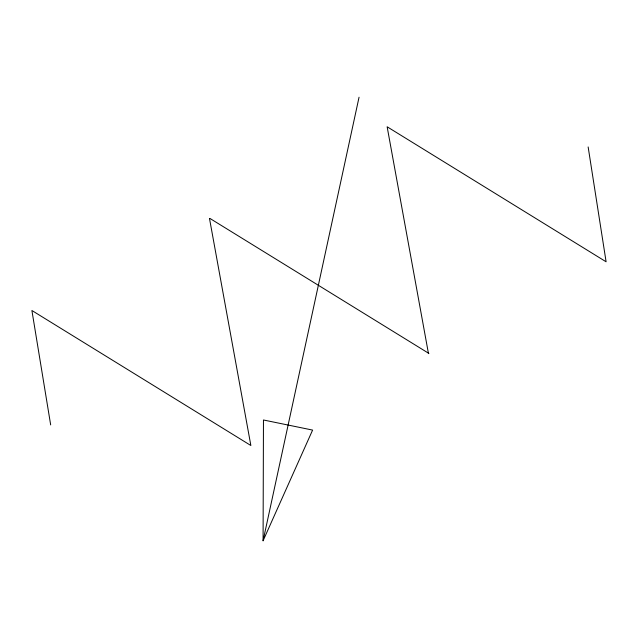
<?xml version="1.0" encoding="UTF-8"?>
<svg xmlns="http://www.w3.org/2000/svg" width="638" height="638" viewBox="0 0 638 638"><rect width="100%" height="100%" fill="white"/><g stroke="black" fill="none" stroke-linecap="round" stroke-linejoin="round"><path stroke-width="0.96" d="M263.079 540.777L263.462 419.987L312.604 430.084L263.079 540.777L359.05 97.223M209.926 218.427L428.895 353.436M428.481 353.643L387.138 126.779L606.1 261.787L588.148 146.947M209.519 218.635L250.862 445.507L31.9 310.499L50.673 424.916"/></g></svg>
